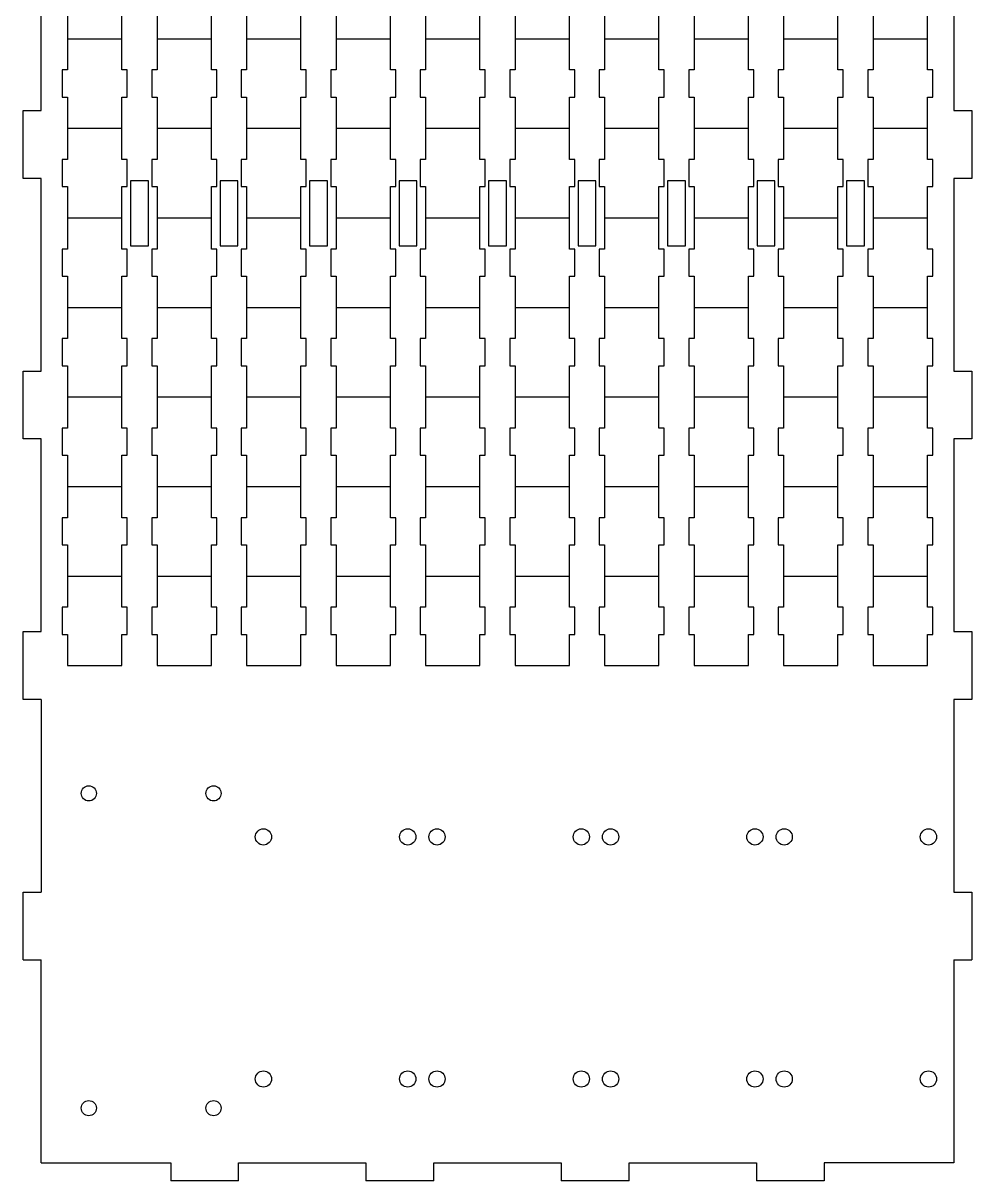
# Model space of a CAD drawing. Extents: x 0 to 175, y 0 to 430.
# Drawn here: x 0 to 174.9, y 0 to 213.3 of the extents above; entities that cross this region are included whole.
import ezdxf

# ---------------------------------------------------------------- set-up
doc = ezdxf.new("R2010")
doc.units = 0
doc.layers.add('Shape2DView', color=7, linetype='CONTINUOUS')

msp = doc.modelspace()

# ---------------------------------------------------------------- linework, layer by layer
at = {"layer": 'Shape2DView'}
for p, q in [((3.3, 197.2), (3.3, 232.7)), ((171.6, 232.7), (171.6, 197.2)), ((8.2, 216.2), (8.2, 210.45)), ((18.2, 210.45), (18.2, 216.2)), ((24.7, 216.2), (24.7, 210.45)), ((34.7, 210.45), (34.7, 216.2)), ((41.2, 216.2), (41.2, 210.45)), ((51.2, 210.45), (51.2, 216.2)), ((57.7, 216.2), (57.7, 210.45)), ((67.7, 210.45), (67.7, 216.2)), ((74.2, 216.2), (74.2, 210.45)), ((84.2, 210.45), (84.2, 216.2)), ((90.7, 216.2), (90.7, 210.45)), ((100.7, 210.45), (100.7, 216.2)), ((107.2, 216.2), (107.2, 210.45)), ((117.2, 210.45), (117.2, 216.2)), ((123.7, 216.2), (123.7, 210.45)), ((133.7, 210.45), (133.7, 216.2)), ((140.2, 216.2), (140.2, 210.45)), ((150.2, 210.45), (150.2, 216.2)), ((156.7, 216.2), (156.7, 210.45)), ((166.7, 210.45), (166.7, 216.2)), ((8.2, 210.45), (8.2, 204.7)), ((8.2, 210.45), (18.2, 210.45)), ((18.2, 204.7), (18.2, 210.45)), ((24.7, 210.45), (24.7, 204.7)), ((24.7, 210.45), (34.7, 210.45)), ((34.7, 204.7), (34.7, 210.45)), ((41.2, 210.45), (41.2, 204.7)), ((41.2, 210.45), (51.2, 210.45)), ((51.2, 204.7), (51.2, 210.45)), ((57.7, 210.45), (57.7, 204.7)), ((57.7, 210.45), (67.7, 210.45)), ((67.7, 204.7), (67.7, 210.45)), ((74.2, 210.45), (74.2, 204.7)), ((74.2, 210.45), (84.2, 210.45)), ((84.2, 204.7), (84.2, 210.45)), ((90.7, 210.45), (90.7, 204.7)), ((90.7, 210.45), (100.7, 210.45)), ((100.7, 204.7), (100.7, 210.45)), ((107.2, 210.45), (107.2, 204.7)), ((107.2, 210.45), (117.2, 210.45)), ((117.2, 204.7), (117.2, 210.45)), ((123.7, 210.45), (123.7, 204.7)), ((123.7, 210.45), (133.7, 210.45)), ((133.7, 204.7), (133.7, 210.45)), ((140.2, 210.45), (140.2, 204.7)), ((140.2, 210.45), (150.2, 210.45)), ((150.2, 204.7), (150.2, 210.45)), ((156.7, 210.45), (156.7, 204.7)), ((156.7, 210.45), (166.7, 210.45)), ((166.7, 204.7), (166.7, 210.45)), ((8.2, 204.7), (7.2, 204.7)), ((7.2, 204.7), (7.2, 199.7)), ((19.2, 204.7), (18.2, 204.7)), ((19.2, 199.7), (19.2, 204.7)), ((24.7, 204.7), (23.7, 204.7)), ((23.7, 204.7), (23.7, 199.7)), ((35.7, 204.7), (34.7, 204.7)), ((35.7, 199.7), (35.7, 204.7)), ((41.2, 204.7), (40.2, 204.7)), ((40.2, 204.7), (40.2, 199.7)), ((52.2, 204.7), (51.2, 204.7)), ((52.2, 199.7), (52.2, 204.7)), ((57.7, 204.7), (56.7, 204.7)), ((56.7, 204.7), (56.7, 199.7)), ((68.7, 204.7), (67.7, 204.7)), ((68.7, 199.7), (68.7, 204.7)), ((74.2, 204.7), (73.2, 204.7)), ((73.2, 204.7), (73.2, 199.7)), ((85.2, 204.7), (84.2, 204.7)), ((85.2, 199.7), (85.2, 204.7)), ((90.7, 204.7), (89.7, 204.7)), ((89.7, 204.7), (89.7, 199.7)), ((101.7, 204.7), (100.7, 204.7)), ((101.7, 199.7), (101.7, 204.7)), ((107.2, 204.7), (106.2, 204.7)), ((106.2, 204.7), (106.2, 199.7)), ((118.2, 204.7), (117.2, 204.7)), ((118.2, 199.7), (118.2, 204.7)), ((123.7, 204.7), (122.7, 204.7)), ((122.7, 204.7), (122.7, 199.7)), ((134.7, 204.7), (133.7, 204.7)), ((134.7, 199.7), (134.7, 204.7)), ((140.2, 204.7), (139.2, 204.7)), ((139.2, 204.7), (139.2, 199.7)), ((151.2, 204.7), (150.2, 204.7)), ((151.2, 199.7), (151.2, 204.7)), ((155.7, 204.7), (155.7, 199.7)), ((156.7, 204.7), (155.7, 204.7)), ((167.7, 204.7), (166.7, 204.7)), ((167.7, 199.7), (167.7, 204.7)), ((7.2, 199.7), (8.2, 199.7)), ((8.2, 199.7), (8.2, 193.95)), ((18.2, 199.7), (19.2, 199.7)), ((18.2, 193.95), (18.2, 199.7)), ((23.7, 199.7), (24.7, 199.7)), ((24.7, 199.7), (24.7, 193.95)), ((34.7, 199.7), (35.7, 199.7)), ((34.7, 193.95), (34.7, 199.7)), ((40.2, 199.7), (41.2, 199.7)), ((41.2, 199.7), (41.2, 193.95)), ((51.2, 199.7), (52.2, 199.7)), ((51.2, 193.95), (51.2, 199.7)), ((56.7, 199.7), (57.7, 199.7)), ((57.7, 199.7), (57.7, 193.95)), ((67.7, 199.7), (68.7, 199.7)), ((67.7, 193.95), (67.7, 199.7)), ((73.2, 199.7), (74.2, 199.7)), ((74.2, 199.7), (74.2, 193.95)), ((84.2, 199.7), (85.2, 199.7)), ((84.2, 193.95), (84.2, 199.7)), ((89.7, 199.7), (90.7, 199.7)), ((90.7, 199.7), (90.7, 193.95)), ((100.7, 199.7), (101.7, 199.7)), ((100.7, 193.95), (100.7, 199.7)), ((106.2, 199.7), (107.2, 199.7)), ((107.2, 199.7), (107.2, 193.95)), ((117.2, 199.7), (118.2, 199.7)), ((117.2, 193.95), (117.2, 199.7)), ((122.7, 199.7), (123.7, 199.7)), ((123.7, 199.7), (123.7, 193.95)), ((133.7, 199.7), (134.7, 199.7)), ((133.7, 193.95), (133.7, 199.7)), ((139.2, 199.7), (140.2, 199.7)), ((140.2, 199.7), (140.2, 193.95)), ((150.2, 199.7), (151.2, 199.7)), ((150.2, 193.95), (150.2, 199.7)), ((155.7, 199.7), (156.7, 199.7)), ((156.7, 199.7), (156.7, 193.95)), ((166.7, 199.7), (167.7, 199.7)), ((166.7, 193.95), (166.7, 199.7)), ((0, 197.2), (3.3, 197.2)), ((0, 184.7), (0, 197.2)), ((171.6, 197.2), (174.9, 197.2)), ((174.9, 197.2), (174.9, 184.7)), ((8.2, 193.95), (8.2, 188.2)), ((8.2, 193.95), (18.2, 193.95)), ((18.2, 188.2), (18.2, 193.95)), ((24.7, 193.95), (24.7, 188.2)), ((24.7, 193.95), (34.7, 193.95)), ((34.7, 188.2), (34.7, 193.95)), ((41.2, 193.95), (41.2, 188.2)), ((41.2, 193.95), (51.2, 193.95)), ((51.2, 188.2), (51.2, 193.95)), ((57.7, 193.95), (57.7, 188.2)), ((57.7, 193.95), (67.7, 193.95)), ((67.7, 188.2), (67.7, 193.95)), ((74.2, 193.95), (74.2, 188.2)), ((74.2, 193.95), (84.2, 193.95)), ((84.2, 188.2), (84.2, 193.95)), ((90.7, 193.95), (90.7, 188.2)), ((90.7, 193.95), (100.7, 193.95)), ((100.7, 188.2), (100.7, 193.95)), ((107.2, 193.95), (107.2, 188.2)), ((107.2, 193.95), (117.2, 193.95)), ((117.2, 188.2), (117.2, 193.95)), ((123.7, 193.95), (123.7, 188.2)), ((123.7, 193.95), (133.7, 193.95)), ((133.7, 188.2), (133.7, 193.95)), ((140.2, 193.95), (140.2, 188.2)), ((140.2, 193.95), (150.2, 193.95)), ((150.2, 188.2), (150.2, 193.95)), ((156.7, 193.95), (156.7, 188.2)), ((156.7, 193.95), (166.7, 193.95)), ((166.7, 188.2), (166.7, 193.95)), ((8.2, 188.2), (7.2, 188.2)), ((7.2, 188.2), (7.2, 183.2)), ((19.2, 188.2), (18.2, 188.2)), ((19.2, 183.2), (19.2, 188.2)), ((24.7, 188.2), (23.7, 188.2)), ((23.7, 188.2), (23.7, 183.2)), ((35.7, 188.2), (34.7, 188.2)), ((35.7, 183.2), (35.7, 188.2)), ((41.2, 188.2), (40.2, 188.2)), ((40.2, 188.2), (40.2, 183.2)), ((52.2, 188.2), (51.2, 188.2)), ((52.2, 183.2), (52.2, 188.2)), ((57.7, 188.2), (56.7, 188.2)), ((56.7, 188.2), (56.7, 183.2)), ((68.7, 188.2), (67.7, 188.2)), ((68.7, 183.2), (68.7, 188.2)), ((74.2, 188.2), (73.2, 188.2)), ((73.2, 188.2), (73.2, 183.2)), ((85.2, 188.2), (84.2, 188.2)), ((85.2, 183.2), (85.2, 188.2)), ((90.7, 188.2), (89.7, 188.2)), ((89.7, 188.2), (89.7, 183.2)), ((101.7, 188.2), (100.7, 188.2)), ((101.7, 183.2), (101.7, 188.2)), ((107.2, 188.2), (106.2, 188.2)), ((106.2, 188.2), (106.2, 183.2)), ((118.2, 188.2), (117.2, 188.2)), ((118.2, 183.2), (118.2, 188.2)), ((123.7, 188.2), (122.7, 188.2)), ((122.7, 188.2), (122.7, 183.2)), ((134.7, 188.2), (133.7, 188.2)), ((134.7, 183.2), (134.7, 188.2)), ((140.2, 188.2), (139.2, 188.2)), ((139.2, 188.2), (139.2, 183.2)), ((151.2, 188.2), (150.2, 188.2)), ((151.2, 183.2), (151.2, 188.2)), ((155.7, 188.2), (155.7, 183.2)), ((156.7, 188.2), (155.7, 188.2)), ((167.7, 188.2), (166.7, 188.2)), ((167.7, 183.2), (167.7, 188.2)), ((3.3, 184.7), (0, 184.7)), ((3.3, 149.2), (3.3, 184.7)), ((23.1, 184.28), (19.8, 184.28)), ((19.8, 184.28), (19.8, 172.28)), ((23.1, 172.28), (23.1, 184.28)), ((39.6, 184.28), (36.3, 184.28)), ((36.3, 184.28), (36.3, 172.28)), ((39.6, 172.28), (39.6, 184.28)), ((56.1, 184.28), (52.8, 184.28)), ((52.8, 184.28), (52.8, 172.28)), ((56.1, 172.28), (56.1, 184.28)), ((72.6, 184.28), (69.3, 184.28)), ((69.3, 184.28), (69.3, 172.28)), ((72.6, 172.28), (72.6, 184.28)), ((89.1, 184.28), (85.8, 184.28)), ((85.8, 184.28), (85.8, 172.28)), ((89.1, 172.28), (89.1, 184.28)), ((105.6, 184.28), (102.3, 184.28)), ((102.3, 184.28), (102.3, 172.28)), ((105.6, 172.28), (105.6, 184.28)), ((122.1, 184.28), (118.8, 184.28)), ((118.8, 184.28), (118.8, 172.28)), ((122.1, 172.28), (122.1, 184.28)), ((138.6, 184.28), (135.3, 184.28)), ((135.3, 184.28), (135.3, 172.28)), ((138.6, 172.28), (138.6, 184.28)), ((155.1, 184.28), (151.8, 184.28)), ((151.8, 184.28), (151.8, 172.28)), ((155.1, 172.28), (155.1, 184.28)), ((174.9, 184.7), (171.6, 184.7)), ((171.6, 184.7), (171.6, 149.2)), ((7.2, 183.2), (8.2, 183.2)), ((8.2, 183.2), (8.2, 177.45)), ((18.2, 183.2), (19.2, 183.2)), ((18.2, 177.45), (18.2, 183.2)), ((23.7, 183.2), (24.7, 183.2)), ((24.7, 183.2), (24.7, 177.45)), ((34.7, 183.2), (35.7, 183.2)), ((34.7, 177.45), (34.7, 183.2)), ((40.2, 183.2), (41.2, 183.2)), ((41.2, 183.2), (41.2, 177.45)), ((51.2, 183.2), (52.2, 183.2)), ((51.2, 177.45), (51.2, 183.2)), ((56.7, 183.2), (57.7, 183.2)), ((57.7, 183.2), (57.7, 177.45)), ((67.7, 183.2), (68.7, 183.2)), ((67.7, 177.45), (67.7, 183.2)), ((73.2, 183.2), (74.2, 183.2)), ((74.2, 183.2), (74.2, 177.45)), ((84.2, 183.2), (85.2, 183.2)), ((84.2, 177.45), (84.2, 183.2)), ((89.7, 183.2), (90.7, 183.2)), ((90.7, 183.2), (90.7, 177.45)), ((100.7, 183.2), (101.7, 183.2)), ((100.7, 177.45), (100.7, 183.2)), ((106.2, 183.2), (107.2, 183.2)), ((107.2, 183.2), (107.2, 177.45)), ((117.2, 183.2), (118.2, 183.2)), ((117.2, 177.45), (117.2, 183.2)), ((122.7, 183.2), (123.7, 183.2)), ((123.7, 183.2), (123.7, 177.45)), ((133.7, 183.2), (134.7, 183.2)), ((133.7, 177.45), (133.7, 183.2)), ((139.2, 183.2), (140.2, 183.2)), ((140.2, 183.2), (140.2, 177.45)), ((150.2, 183.2), (151.2, 183.2)), ((150.2, 177.45), (150.2, 183.2)), ((155.7, 183.2), (156.7, 183.2)), ((156.7, 183.2), (156.7, 177.45)), ((166.7, 183.2), (167.7, 183.2)), ((166.7, 177.45), (166.7, 183.2)), ((8.2, 177.45), (8.2, 171.7)), ((8.2, 177.45), (18.2, 177.45)), ((18.2, 171.7), (18.2, 177.45)), ((24.7, 177.45), (24.7, 171.7)), ((24.7, 177.45), (34.7, 177.45)), ((34.7, 171.7), (34.7, 177.45)), ((41.2, 177.45), (41.2, 171.7)), ((41.2, 177.45), (51.2, 177.45)), ((51.2, 171.7), (51.2, 177.45)), ((57.7, 177.45), (57.7, 171.7)), ((57.7, 177.45), (67.7, 177.45)), ((67.7, 171.7), (67.7, 177.45)), ((74.2, 177.45), (74.2, 171.7)), ((74.2, 177.45), (84.2, 177.45)), ((84.2, 171.7), (84.2, 177.45)), ((90.7, 177.45), (90.7, 171.7)), ((90.7, 177.45), (100.7, 177.45)), ((100.7, 171.7), (100.7, 177.45)), ((107.2, 177.45), (107.2, 171.7)), ((107.2, 177.45), (117.2, 177.45)), ((117.2, 171.7), (117.2, 177.45)), ((123.7, 177.45), (123.7, 171.7)), ((123.7, 177.45), (133.7, 177.45)), ((133.7, 171.7), (133.7, 177.45)), ((140.2, 177.45), (140.2, 171.7)), ((140.2, 177.45), (150.2, 177.45)), ((150.2, 171.7), (150.2, 177.45)), ((156.7, 177.45), (156.7, 171.7)), ((156.7, 177.45), (166.7, 177.45)), ((166.7, 171.7), (166.7, 177.45)), ((8.2, 171.7), (7.2, 171.7)), ((7.2, 171.7), (7.2, 166.7)), ((19.2, 171.7), (18.2, 171.7)), ((19.2, 166.7), (19.2, 171.7)), ((19.8, 172.28), (23.1, 172.28)), ((24.7, 171.7), (23.7, 171.7)), ((23.7, 171.7), (23.7, 166.7)), ((35.7, 171.7), (34.7, 171.7)), ((35.7, 166.7), (35.7, 171.7)), ((36.3, 172.28), (39.6, 172.28)), ((41.2, 171.7), (40.2, 171.7)), ((40.2, 171.7), (40.2, 166.7)), ((52.2, 171.7), (51.2, 171.7)), ((52.2, 166.7), (52.2, 171.7)), ((52.8, 172.28), (56.1, 172.28)), ((57.7, 171.7), (56.7, 171.7)), ((56.7, 171.7), (56.7, 166.7)), ((68.7, 171.7), (67.7, 171.7)), ((68.7, 166.7), (68.7, 171.7)), ((69.3, 172.28), (72.6, 172.28)), ((74.2, 171.7), (73.2, 171.7)), ((73.2, 171.7), (73.2, 166.7)), ((85.2, 171.7), (84.2, 171.7)), ((85.2, 166.7), (85.2, 171.7)), ((85.8, 172.28), (89.1, 172.28)), ((90.7, 171.7), (89.7, 171.7)), ((89.7, 171.7), (89.7, 166.7)), ((101.7, 171.7), (100.7, 171.7)), ((101.7, 166.7), (101.7, 171.7)), ((102.3, 172.28), (105.6, 172.28)), ((107.2, 171.7), (106.2, 171.7)), ((106.2, 171.7), (106.2, 166.7)), ((118.2, 171.7), (117.2, 171.7)), ((118.2, 166.7), (118.2, 171.7)), ((118.8, 172.28), (122.1, 172.28)), ((123.7, 171.7), (122.7, 171.7)), ((122.7, 171.7), (122.7, 166.7)), ((134.7, 171.7), (133.7, 171.7)), ((134.7, 166.7), (134.7, 171.7)), ((135.3, 172.28), (138.6, 172.28)), ((140.2, 171.7), (139.2, 171.7)), ((139.2, 171.7), (139.2, 166.7)), ((151.2, 171.7), (150.2, 171.7)), ((151.2, 166.7), (151.2, 171.7)), ((151.8, 172.28), (155.1, 172.28)), ((155.7, 171.7), (155.7, 166.7)), ((156.7, 171.7), (155.7, 171.7)), ((167.7, 171.7), (166.7, 171.7)), ((167.7, 166.7), (167.7, 171.7)), ((7.2, 166.7), (8.2, 166.7)), ((8.2, 166.7), (8.2, 160.95)), ((18.2, 166.7), (19.2, 166.7)), ((18.2, 160.95), (18.2, 166.7)), ((23.7, 166.7), (24.7, 166.7)), ((24.7, 166.7), (24.7, 160.95)), ((34.7, 166.7), (35.7, 166.7)), ((34.7, 160.95), (34.7, 166.7)), ((40.2, 166.7), (41.2, 166.7)), ((41.2, 166.7), (41.2, 160.95)), ((51.2, 166.7), (52.2, 166.7)), ((51.2, 160.95), (51.2, 166.7)), ((56.7, 166.7), (57.7, 166.7)), ((57.7, 166.7), (57.7, 160.95)), ((67.7, 166.7), (68.7, 166.7)), ((67.7, 160.95), (67.7, 166.7)), ((73.2, 166.7), (74.2, 166.7)), ((74.2, 166.7), (74.2, 160.95)), ((84.2, 166.7), (85.2, 166.7)), ((84.2, 160.95), (84.2, 166.7)), ((89.7, 166.7), (90.7, 166.7)), ((90.7, 166.7), (90.7, 160.95)), ((100.7, 166.7), (101.7, 166.7)), ((100.7, 160.95), (100.7, 166.7)), ((106.2, 166.7), (107.2, 166.7)), ((107.2, 166.7), (107.2, 160.95)), ((117.2, 166.7), (118.2, 166.7)), ((117.2, 160.95), (117.2, 166.7)), ((122.7, 166.7), (123.7, 166.7)), ((123.7, 166.7), (123.7, 160.95)), ((133.7, 166.7), (134.7, 166.7)), ((133.7, 160.95), (133.7, 166.7)), ((139.2, 166.7), (140.2, 166.7)), ((140.2, 166.7), (140.2, 160.95)), ((150.2, 166.7), (151.2, 166.7)), ((150.2, 160.95), (150.2, 166.7)), ((155.7, 166.7), (156.7, 166.7)), ((156.7, 166.7), (156.7, 160.95)), ((166.7, 166.7), (167.7, 166.7)), ((166.7, 160.95), (166.7, 166.7)), ((8.2, 160.95), (8.2, 155.2)), ((8.2, 160.95), (18.2, 160.95)), ((18.2, 155.2), (18.2, 160.95)), ((24.7, 160.95), (24.7, 155.2)), ((24.7, 160.95), (34.7, 160.95)), ((34.7, 155.2), (34.7, 160.95)), ((41.2, 160.95), (41.2, 155.2)), ((41.2, 160.95), (51.2, 160.95)), ((51.2, 155.2), (51.2, 160.95)), ((57.7, 160.95), (57.7, 155.2)), ((57.7, 160.95), (67.7, 160.95)), ((67.7, 155.2), (67.7, 160.95)), ((74.2, 160.95), (74.2, 155.2)), ((74.2, 160.95), (84.2, 160.95)), ((84.2, 155.2), (84.2, 160.95)), ((90.7, 160.95), (90.7, 155.2)), ((90.7, 160.95), (100.7, 160.95)), ((100.7, 155.2), (100.7, 160.95)), ((107.2, 160.95), (107.2, 155.2)), ((107.2, 160.95), (117.2, 160.95)), ((117.2, 155.2), (117.2, 160.95)), ((123.7, 160.95), (123.7, 155.2)), ((123.7, 160.95), (133.7, 160.95)), ((133.7, 155.2), (133.7, 160.95)), ((140.2, 160.95), (140.2, 155.2)), ((140.2, 160.95), (150.2, 160.95)), ((150.2, 155.2), (150.2, 160.95)), ((156.7, 160.95), (156.7, 155.2)), ((156.7, 160.95), (166.7, 160.95)), ((166.7, 155.2), (166.7, 160.95)), ((7.2, 155.2), (7.2, 150.2)), ((8.2, 155.2), (7.2, 155.2)), ((19.2, 155.2), (18.2, 155.2)), ((19.2, 150.2), (19.2, 155.2)), ((23.7, 155.2), (23.7, 150.2)), ((24.7, 155.2), (23.7, 155.2)), ((35.7, 155.2), (34.7, 155.2)), ((35.7, 150.2), (35.7, 155.2)), ((40.2, 155.2), (40.2, 150.2)), ((41.2, 155.2), (40.2, 155.2)), ((52.2, 155.2), (51.2, 155.2)), ((52.2, 150.2), (52.2, 155.2)), ((56.7, 155.2), (56.7, 150.2)), ((57.7, 155.2), (56.7, 155.2)), ((68.7, 155.2), (67.7, 155.2)), ((68.7, 150.2), (68.7, 155.2)), ((73.2, 155.2), (73.2, 150.2)), ((74.2, 155.2), (73.2, 155.2)), ((85.2, 155.2), (84.2, 155.2)), ((85.2, 150.2), (85.2, 155.2)), ((89.7, 155.2), (89.7, 150.2)), ((90.7, 155.2), (89.7, 155.2)), ((101.7, 155.2), (100.7, 155.2)), ((101.7, 150.2), (101.7, 155.2)), ((106.2, 155.2), (106.2, 150.2)), ((107.2, 155.2), (106.2, 155.2)), ((118.2, 155.2), (117.2, 155.2)), ((118.2, 150.2), (118.2, 155.2)), ((122.7, 155.2), (122.7, 150.2)), ((123.7, 155.2), (122.7, 155.2)), ((134.7, 155.2), (133.7, 155.2)), ((134.7, 150.2), (134.7, 155.2)), ((139.2, 155.2), (139.2, 150.2)), ((140.2, 155.2), (139.2, 155.2)), ((151.2, 155.2), (150.2, 155.2)), ((151.2, 150.2), (151.2, 155.2)), ((155.7, 155.2), (155.7, 150.2)), ((156.7, 155.2), (155.7, 155.2)), ((167.7, 155.2), (166.7, 155.2)), ((167.7, 150.2), (167.7, 155.2)), ((7.2, 150.2), (8.2, 150.2)), ((8.2, 150.2), (8.2, 144.45)), ((18.2, 150.2), (19.2, 150.2)), ((18.2, 144.45), (18.2, 150.2)), ((23.7, 150.2), (24.7, 150.2)), ((24.7, 150.2), (24.7, 144.45)), ((34.7, 150.2), (35.7, 150.2)), ((34.7, 144.45), (34.7, 150.2)), ((40.2, 150.2), (41.2, 150.2)), ((41.2, 150.2), (41.2, 144.45)), ((51.2, 150.2), (52.2, 150.2)), ((51.2, 144.45), (51.2, 150.2)), ((56.7, 150.2), (57.7, 150.2)), ((57.7, 150.2), (57.7, 144.45)), ((67.7, 150.2), (68.7, 150.2)), ((67.7, 144.45), (67.7, 150.2)), ((73.2, 150.2), (74.2, 150.2)), ((74.2, 150.2), (74.2, 144.45)), ((84.2, 150.2), (85.2, 150.2)), ((84.2, 144.45), (84.2, 150.2)), ((89.7, 150.2), (90.7, 150.2)), ((90.7, 150.2), (90.7, 144.45)), ((100.7, 150.2), (101.7, 150.2)), ((100.7, 144.45), (100.7, 150.2)), ((106.2, 150.2), (107.2, 150.2)), ((107.2, 150.2), (107.2, 144.45)), ((117.2, 150.2), (118.2, 150.2)), ((117.2, 144.45), (117.2, 150.2)), ((122.7, 150.2), (123.7, 150.2)), ((123.7, 150.2), (123.7, 144.45)), ((133.7, 150.2), (134.7, 150.2)), ((133.7, 144.45), (133.7, 150.2)), ((139.2, 150.2), (140.2, 150.2)), ((140.2, 150.2), (140.2, 144.45)), ((150.2, 150.2), (151.2, 150.2)), ((150.2, 144.45), (150.2, 150.2)), ((155.7, 150.2), (156.7, 150.2)), ((156.7, 150.2), (156.7, 144.45)), ((166.7, 150.2), (167.7, 150.2)), ((166.7, 144.45), (166.7, 150.2)), ((0, 149.2), (3.3, 149.2)), ((0, 136.7), (0, 149.2)), ((171.6, 149.2), (174.9, 149.2)), ((174.9, 149.2), (174.9, 136.7)), ((8.2, 144.45), (8.2, 138.7)), ((8.2, 144.45), (18.2, 144.45)), ((18.2, 138.7), (18.2, 144.45)), ((24.7, 144.45), (24.7, 138.7)), ((24.7, 144.45), (34.7, 144.45)), ((34.7, 138.7), (34.7, 144.45)), ((41.2, 144.45), (41.2, 138.7)), ((41.2, 144.45), (51.2, 144.45)), ((51.2, 138.7), (51.2, 144.45)), ((57.7, 144.45), (57.7, 138.7)), ((57.7, 144.45), (67.7, 144.45)), ((67.7, 138.7), (67.7, 144.45)), ((74.2, 144.45), (74.2, 138.7)), ((74.2, 144.45), (84.2, 144.45)), ((84.2, 138.7), (84.2, 144.45)), ((90.7, 144.45), (90.7, 138.7)), ((90.7, 144.45), (100.7, 144.45)), ((100.7, 138.7), (100.7, 144.45)), ((107.2, 144.45), (107.2, 138.7)), ((107.2, 144.45), (117.2, 144.45)), ((117.2, 138.7), (117.2, 144.45)), ((123.7, 144.45), (123.7, 138.7)), ((123.7, 144.45), (133.7, 144.45)), ((133.7, 138.7), (133.7, 144.45)), ((140.2, 144.45), (140.2, 138.7)), ((140.2, 144.45), (150.2, 144.45)), ((150.2, 138.7), (150.2, 144.45)), ((156.7, 144.45), (156.7, 138.7)), ((156.7, 144.45), (166.7, 144.45)), ((166.7, 138.7), (166.7, 144.45)), ((7.2, 138.7), (7.2, 133.7)), ((8.2, 138.7), (7.2, 138.7)), ((19.2, 138.7), (18.2, 138.7)), ((19.2, 133.7), (19.2, 138.7)), ((23.7, 138.7), (23.7, 133.7)), ((24.7, 138.7), (23.7, 138.7)), ((35.7, 138.7), (34.7, 138.7)), ((35.7, 133.7), (35.7, 138.7)), ((40.2, 138.7), (40.2, 133.7)), ((41.2, 138.7), (40.2, 138.7)), ((52.2, 138.7), (51.2, 138.7)), ((52.2, 133.7), (52.2, 138.7)), ((56.7, 138.7), (56.7, 133.7)), ((57.7, 138.7), (56.7, 138.7)), ((68.7, 138.7), (67.7, 138.7)), ((68.7, 133.7), (68.7, 138.7)), ((73.2, 138.7), (73.2, 133.7)), ((74.2, 138.7), (73.2, 138.7)), ((85.2, 138.7), (84.2, 138.7)), ((85.2, 133.7), (85.2, 138.7)), ((89.7, 138.7), (89.7, 133.7)), ((90.7, 138.7), (89.7, 138.7)), ((101.7, 138.7), (100.7, 138.7)), ((101.7, 133.7), (101.7, 138.7)), ((106.2, 138.7), (106.2, 133.7)), ((107.2, 138.7), (106.2, 138.7)), ((118.2, 138.7), (117.2, 138.7)), ((118.2, 133.7), (118.2, 138.7)), ((122.7, 138.7), (122.7, 133.7)), ((123.7, 138.7), (122.7, 138.7)), ((134.7, 138.7), (133.7, 138.7)), ((134.7, 133.7), (134.7, 138.7)), ((139.2, 138.7), (139.2, 133.7)), ((140.2, 138.7), (139.2, 138.7)), ((151.2, 138.7), (150.2, 138.7)), ((151.2, 133.7), (151.2, 138.7)), ((155.7, 138.7), (155.7, 133.7)), ((156.7, 138.7), (155.7, 138.7)), ((167.7, 138.7), (166.7, 138.7)), ((167.7, 133.7), (167.7, 138.7)), ((3.3, 136.7), (0, 136.7)), ((3.3, 101.2), (3.3, 136.7)), ((174.9, 136.7), (171.6, 136.7)), ((171.6, 136.7), (171.6, 101.2)), ((7.2, 133.7), (8.2, 133.7)), ((8.2, 133.7), (8.2, 127.95)), ((18.2, 133.7), (19.2, 133.7)), ((18.2, 127.95), (18.2, 133.7)), ((23.7, 133.7), (24.7, 133.7)), ((24.7, 133.7), (24.7, 127.95)), ((34.7, 133.7), (35.7, 133.7)), ((34.7, 127.95), (34.7, 133.7)), ((40.2, 133.7), (41.2, 133.7)), ((41.2, 133.7), (41.2, 127.95)), ((51.2, 133.7), (52.2, 133.7)), ((51.2, 127.95), (51.2, 133.7)), ((56.7, 133.7), (57.7, 133.7)), ((57.7, 133.7), (57.7, 127.95)), ((67.7, 133.7), (68.7, 133.7)), ((67.7, 127.95), (67.7, 133.7)), ((73.2, 133.7), (74.2, 133.7)), ((74.2, 133.7), (74.2, 127.95)), ((84.2, 133.7), (85.2, 133.7)), ((84.2, 127.95), (84.2, 133.7)), ((89.7, 133.7), (90.7, 133.7)), ((90.7, 133.7), (90.7, 127.95)), ((100.7, 133.7), (101.7, 133.7)), ((100.7, 127.95), (100.7, 133.7)), ((106.2, 133.7), (107.2, 133.7)), ((107.2, 133.7), (107.2, 127.95)), ((117.2, 133.7), (118.2, 133.7)), ((117.2, 127.95), (117.2, 133.7)), ((122.7, 133.7), (123.7, 133.7)), ((123.7, 133.7), (123.7, 127.95)), ((133.7, 133.7), (134.7, 133.7)), ((133.7, 127.95), (133.7, 133.7)), ((139.2, 133.7), (140.2, 133.7)), ((140.2, 133.7), (140.2, 127.95)), ((150.2, 133.7), (151.2, 133.7)), ((150.2, 127.95), (150.2, 133.7)), ((155.7, 133.7), (156.7, 133.7)), ((156.7, 133.7), (156.7, 127.95)), ((166.7, 133.7), (167.7, 133.7)), ((166.7, 127.95), (166.7, 133.7)), ((8.2, 127.95), (8.2, 122.2)), ((8.2, 127.95), (18.2, 127.95)), ((18.2, 122.2), (18.2, 127.95)), ((24.7, 127.95), (24.7, 122.2)), ((24.7, 127.95), (34.7, 127.95)), ((34.7, 122.2), (34.7, 127.95)), ((41.2, 127.95), (41.2, 122.2)), ((41.2, 127.95), (51.2, 127.95)), ((51.2, 122.2), (51.2, 127.95)), ((57.7, 127.95), (57.7, 122.2)), ((57.7, 127.95), (67.7, 127.95)), ((67.7, 122.2), (67.7, 127.95)), ((74.2, 127.95), (74.2, 122.2)), ((74.2, 127.95), (84.2, 127.95)), ((84.2, 122.2), (84.2, 127.95)), ((90.7, 127.95), (90.7, 122.2)), ((90.7, 127.95), (100.7, 127.95)), ((100.7, 122.2), (100.7, 127.95)), ((107.2, 127.95), (107.2, 122.2)), ((107.2, 127.95), (117.2, 127.95)), ((117.2, 122.2), (117.2, 127.95)), ((123.7, 127.95), (123.7, 122.2)), ((123.7, 127.95), (133.7, 127.95)), ((133.7, 122.2), (133.7, 127.95)), ((140.2, 127.95), (140.2, 122.2)), ((140.2, 127.95), (150.2, 127.95)), ((150.2, 122.2), (150.2, 127.95)), ((156.7, 127.95), (156.7, 122.2)), ((156.7, 127.95), (166.7, 127.95)), ((166.7, 122.2), (166.7, 127.95)), ((7.2, 122.2), (7.2, 117.2)), ((8.2, 122.2), (7.2, 122.2)), ((19.2, 122.2), (18.2, 122.2)), ((19.2, 117.2), (19.2, 122.2)), ((23.7, 122.2), (23.7, 117.2)), ((24.7, 122.2), (23.7, 122.2)), ((35.7, 122.2), (34.7, 122.2)), ((35.7, 117.2), (35.7, 122.2)), ((40.2, 122.2), (40.2, 117.2)), ((41.2, 122.2), (40.2, 122.2)), ((52.2, 122.2), (51.2, 122.2)), ((52.2, 117.2), (52.2, 122.2)), ((56.7, 122.2), (56.7, 117.2)), ((57.7, 122.2), (56.7, 122.2)), ((68.7, 122.2), (67.7, 122.2)), ((68.7, 117.2), (68.7, 122.2)), ((73.2, 122.2), (73.2, 117.2)), ((74.2, 122.2), (73.2, 122.2)), ((85.2, 122.2), (84.2, 122.2)), ((85.2, 117.2), (85.2, 122.2)), ((89.7, 122.2), (89.7, 117.2)), ((90.7, 122.2), (89.7, 122.2)), ((101.7, 122.2), (100.7, 122.2)), ((101.7, 117.2), (101.7, 122.2)), ((106.2, 122.2), (106.2, 117.2)), ((107.2, 122.2), (106.2, 122.2)), ((118.2, 122.2), (117.2, 122.2)), ((118.2, 117.2), (118.2, 122.2)), ((122.7, 122.2), (122.7, 117.2)), ((123.7, 122.2), (122.7, 122.2)), ((134.7, 122.2), (133.7, 122.2)), ((134.7, 117.2), (134.7, 122.2)), ((139.2, 122.2), (139.2, 117.2)), ((140.2, 122.2), (139.2, 122.2)), ((151.2, 122.2), (150.2, 122.2)), ((151.2, 117.2), (151.2, 122.2)), ((155.7, 122.2), (155.7, 117.2)), ((156.7, 122.2), (155.7, 122.2)), ((167.7, 122.2), (166.7, 122.2)), ((167.7, 117.2), (167.7, 122.2)), ((7.2, 117.2), (8.2, 117.2)), ((8.2, 117.2), (8.2, 111.45)), ((18.2, 117.2), (19.2, 117.2)), ((18.2, 111.45), (18.2, 117.2)), ((23.7, 117.2), (24.7, 117.2)), ((24.7, 117.2), (24.7, 111.45)), ((34.7, 117.2), (35.7, 117.2)), ((34.7, 111.45), (34.7, 117.2)), ((40.2, 117.2), (41.2, 117.2)), ((41.2, 117.2), (41.2, 111.45)), ((51.2, 117.2), (52.2, 117.2)), ((51.2, 111.45), (51.2, 117.2)), ((56.7, 117.2), (57.7, 117.2)), ((57.7, 117.2), (57.7, 111.45)), ((67.7, 117.2), (68.7, 117.2)), ((67.7, 111.45), (67.7, 117.2)), ((73.2, 117.2), (74.2, 117.2)), ((74.2, 117.2), (74.2, 111.45)), ((84.2, 117.2), (85.2, 117.2)), ((84.2, 111.45), (84.2, 117.2)), ((89.7, 117.2), (90.7, 117.2)), ((90.7, 117.2), (90.7, 111.45)), ((100.7, 117.2), (101.7, 117.2)), ((100.7, 111.45), (100.7, 117.2)), ((106.2, 117.2), (107.2, 117.2)), ((107.2, 117.2), (107.2, 111.45)), ((117.2, 117.2), (118.2, 117.2)), ((117.2, 111.45), (117.2, 117.2)), ((122.7, 117.2), (123.7, 117.2)), ((123.7, 117.2), (123.7, 111.45)), ((133.7, 117.2), (134.7, 117.2)), ((133.7, 111.45), (133.7, 117.2)), ((139.2, 117.2), (140.2, 117.2)), ((140.2, 117.2), (140.2, 111.45)), ((150.2, 117.2), (151.2, 117.2)), ((150.2, 111.45), (150.2, 117.2)), ((155.7, 117.2), (156.7, 117.2)), ((156.7, 117.2), (156.7, 111.45)), ((166.7, 117.2), (167.7, 117.2)), ((166.7, 111.45), (166.7, 117.2)), ((8.2, 111.45), (8.2, 105.7)), ((8.2, 111.45), (18.2, 111.45)), ((18.2, 105.7), (18.2, 111.45)), ((24.7, 111.45), (24.7, 105.7)), ((24.7, 111.45), (34.7, 111.45)), ((34.7, 105.7), (34.7, 111.45)), ((41.2, 111.45), (41.2, 105.7)), ((41.2, 111.45), (51.2, 111.45)), ((51.2, 105.7), (51.2, 111.45)), ((57.7, 111.45), (57.7, 105.7)), ((57.7, 111.45), (67.7, 111.45)), ((67.7, 105.7), (67.7, 111.45)), ((74.2, 111.45), (74.2, 105.7)), ((74.2, 111.45), (84.2, 111.45)), ((84.2, 105.7), (84.2, 111.45)), ((90.7, 111.45), (90.7, 105.7)), ((90.7, 111.45), (100.7, 111.45)), ((100.7, 105.7), (100.7, 111.45)), ((107.2, 111.45), (107.2, 105.7)), ((107.2, 111.45), (117.2, 111.45)), ((117.2, 105.7), (117.2, 111.45)), ((123.7, 111.45), (123.7, 105.7)), ((123.7, 111.45), (133.7, 111.45)), ((133.7, 105.7), (133.7, 111.45)), ((140.2, 111.45), (140.2, 105.7)), ((140.2, 111.45), (150.2, 111.45)), ((150.2, 105.7), (150.2, 111.45)), ((156.7, 111.45), (156.7, 105.7)), ((156.7, 111.45), (166.7, 111.45)), ((166.7, 105.7), (166.7, 111.45)), ((7.2, 105.7), (7.2, 100.7)), ((8.2, 105.7), (7.2, 105.7)), ((19.2, 105.7), (18.2, 105.7)), ((19.2, 100.7), (19.2, 105.7)), ((23.7, 105.7), (23.7, 100.7)), ((24.7, 105.7), (23.7, 105.7)), ((35.7, 105.7), (34.7, 105.7)), ((35.7, 100.7), (35.7, 105.7)), ((40.2, 105.7), (40.2, 100.7)), ((41.2, 105.7), (40.2, 105.7)), ((52.2, 105.7), (51.2, 105.7)), ((52.2, 100.7), (52.2, 105.7)), ((56.7, 105.7), (56.7, 100.7)), ((57.7, 105.7), (56.7, 105.7)), ((68.7, 105.7), (67.7, 105.7)), ((68.7, 100.7), (68.7, 105.7)), ((73.2, 105.7), (73.2, 100.7)), ((74.2, 105.7), (73.2, 105.7)), ((85.2, 105.7), (84.2, 105.7)), ((85.2, 100.7), (85.2, 105.7)), ((89.7, 105.7), (89.7, 100.7)), ((90.7, 105.7), (89.7, 105.7)), ((101.7, 105.7), (100.7, 105.7)), ((101.7, 100.7), (101.7, 105.7)), ((106.2, 105.7), (106.2, 100.7)), ((107.2, 105.7), (106.2, 105.7)), ((118.2, 105.7), (117.2, 105.7)), ((118.2, 100.7), (118.2, 105.7)), ((122.7, 105.7), (122.7, 100.7)), ((123.7, 105.7), (122.7, 105.7)), ((134.7, 105.7), (133.7, 105.7)), ((134.7, 100.7), (134.7, 105.7)), ((139.2, 105.7), (139.2, 100.7)), ((140.2, 105.7), (139.2, 105.7)), ((151.2, 105.7), (150.2, 105.7)), ((151.2, 100.7), (151.2, 105.7)), ((155.7, 105.7), (155.7, 100.7)), ((156.7, 105.7), (155.7, 105.7)), ((167.7, 105.7), (166.7, 105.7)), ((167.7, 100.7), (167.7, 105.7)), ((0, 101.2), (3.3, 101.2)), ((0, 88.7), (0, 101.2)), ((7.2, 100.7), (8.2, 100.7)), ((8.2, 100.7), (8.2, 94.95)), ((18.2, 100.7), (19.2, 100.7)), ((18.2, 94.95), (18.2, 100.7)), ((23.7, 100.7), (24.7, 100.7)), ((24.7, 100.7), (24.7, 94.95)), ((34.7, 100.7), (35.7, 100.7)), ((34.7, 94.95), (34.7, 100.7)), ((40.2, 100.7), (41.2, 100.7)), ((41.2, 100.7), (41.2, 94.95)), ((51.2, 100.7), (52.2, 100.7)), ((51.2, 94.95), (51.2, 100.7)), ((56.7, 100.7), (57.7, 100.7)), ((57.7, 100.7), (57.7, 94.95)), ((67.7, 100.7), (68.7, 100.7)), ((67.7, 94.95), (67.7, 100.7)), ((73.2, 100.7), (74.2, 100.7)), ((74.2, 100.7), (74.2, 94.95)), ((84.2, 100.7), (85.2, 100.7)), ((84.2, 94.95), (84.2, 100.7)), ((89.7, 100.7), (90.7, 100.7)), ((90.7, 100.7), (90.7, 94.95)), ((100.7, 100.7), (101.7, 100.7)), ((100.7, 94.95), (100.7, 100.7)), ((106.2, 100.7), (107.2, 100.7)), ((107.2, 100.7), (107.2, 94.95)), ((117.2, 100.7), (118.2, 100.7)), ((117.2, 94.95), (117.2, 100.7)), ((122.7, 100.7), (123.7, 100.7)), ((123.7, 100.7), (123.7, 94.95)), ((133.7, 100.7), (134.7, 100.7)), ((133.7, 94.95), (133.7, 100.7)), ((139.2, 100.7), (140.2, 100.7)), ((140.2, 100.7), (140.2, 94.95)), ((150.2, 100.7), (151.2, 100.7)), ((150.2, 94.95), (150.2, 100.7)), ((155.7, 100.7), (156.7, 100.7)), ((156.7, 100.7), (156.7, 94.95)), ((166.7, 100.7), (167.7, 100.7)), ((166.7, 94.95), (166.7, 100.7)), ((171.6, 101.2), (174.9, 101.2)), ((174.9, 101.2), (174.9, 88.7)), ((8.2, 94.95), (18.2, 94.95)), ((24.7, 94.95), (34.7, 94.95)), ((41.2, 94.95), (51.2, 94.95)), ((57.7, 94.95), (67.7, 94.95)), ((74.2, 94.95), (84.2, 94.95)), ((90.7, 94.95), (100.7, 94.95)), ((107.2, 94.95), (117.2, 94.95)), ((123.7, 94.95), (133.7, 94.95)), ((140.2, 94.95), (150.2, 94.95)), ((156.7, 94.95), (166.7, 94.95)), ((3.3, 88.7), (0, 88.7)), ((3.3, 88.7), (3.3, 53.2)), ((174.9, 88.7), (171.6, 88.7)), ((171.6, 88.7), (171.6, 53.2)), ((0, 53.2), (3.3, 53.2)), ((0, 40.7), (0, 53.2)), ((171.6, 53.2), (174.9, 53.2)), ((174.9, 53.2), (174.9, 40.7)), ((0, 40.7), (3.3, 40.7)), ((3.3, 3.3), (3.3, 40.7)), ((171.6, 40.7), (171.6, 3.3)), ((171.6, 40.7), (174.9, 40.7)), ((3.3, 3.3), (27.2, 3.3)), ((27.2, 3.3), (27.2, 0)), ((39.7, 0), (39.7, 3.3)), ((39.7, 3.3), (63.2, 3.3)), ((63.2, 3.3), (63.2, 0)), ((75.7, 0), (75.7, 3.3)), ((75.7, 3.3), (99.2, 3.3)), ((99.2, 3.3), (99.2, 0)), ((111.7, 0), (111.7, 3.3)), ((111.7, 3.3), (135.2, 3.3)), ((135.2, 3.3), (135.2, 0)), ((147.7, 3.3), (147.7, 0)), ((171.6, 3.3), (147.7, 3.3)), ((39.7, 0), (27.2, 0)), ((75.7, 0), (63.2, 0)), ((111.7, 0), (99.2, 0)), ((147.7, 0), (135.2, 0))]:
    msp.add_line(p, q, dxfattribs=at)
for centre, radius in [((12.1, 71.4), 1.4), ((35.1, 71.4), 1.4), ((44.3, 63.38), 1.5), ((70.9, 63.38), 1.5), ((76.3, 63.38), 1.5), ((102.9, 63.38), 1.5), ((108.3, 63.38), 1.5), ((134.9, 63.38), 1.5), ((140.3, 63.38), 1.5), ((166.9, 63.38), 1.5), ((44.3, 18.77), 1.5), ((70.9, 18.77), 1.5), ((76.3, 18.77), 1.5), ((102.9, 18.77), 1.5), ((108.3, 18.77), 1.5), ((134.9, 18.77), 1.5), ((140.3, 18.77), 1.5), ((166.9, 18.77), 1.5), ((12.1, 13.4), 1.4), ((35.1, 13.4), 1.4)]:
    msp.add_circle(centre, radius, dxfattribs=at)

doc.saveas('drawing.dxf')
